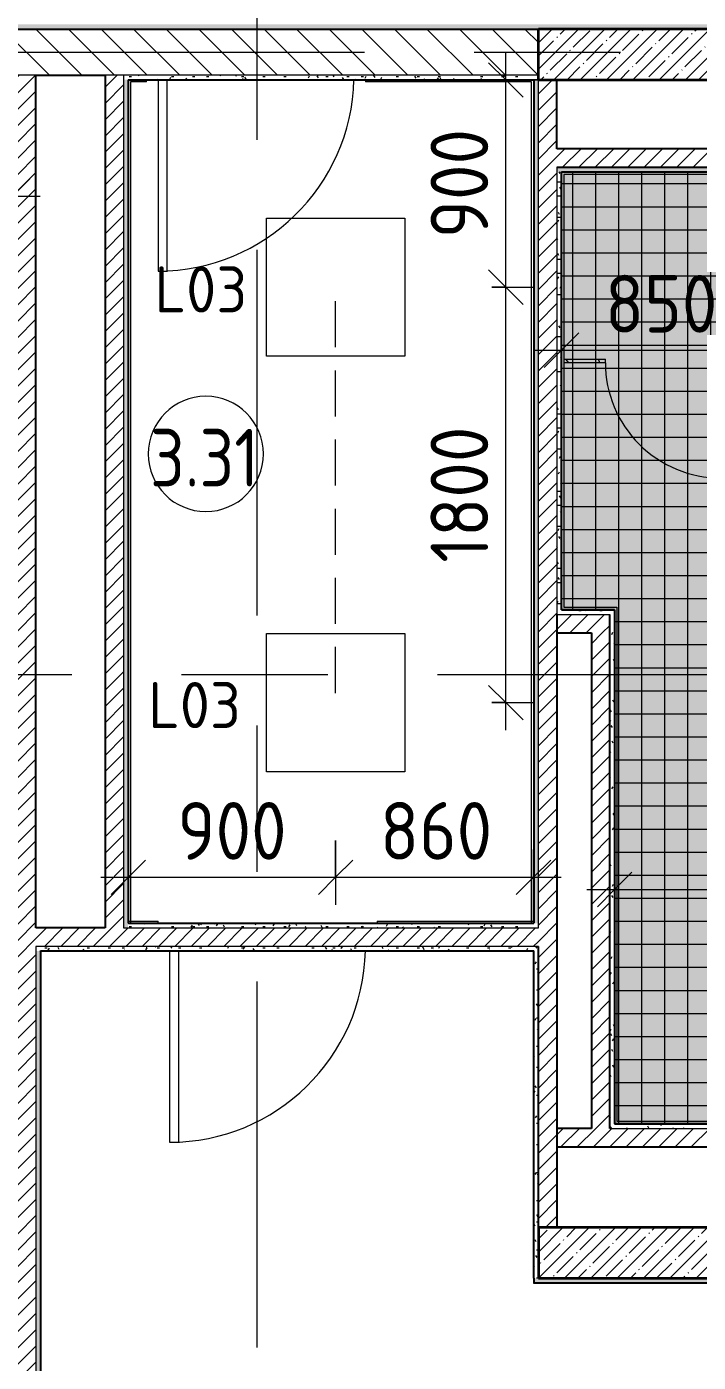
# Model space of a CAD drawing. Header units: millimetres. Extents: x 81682 to 274809, y -8553 to 29000.
# Drawn here: x 109710 to 112624, y 4816 to 10610 of the extents above; entities that cross this region are included whole.
import ezdxf

# ---------------------------------------------------------------- set-up
doc = ezdxf.new("R2010")
doc.units = ezdxf.units.MM
doc.linetypes.add('ADSK_Штрих_ш2 п1', pattern=[300, 200, -100])
doc.linetypes.add('Осевая', pattern=[3175, 635, -476.25, 1587.5, -476.25])
for name, color, linetype, lineweight in [('A-ANNO-DIMS', 7, 'Continuous', 9), ('A-ANNO-DIMS-100', 7, 'Continuous', 9), ('A-AREA-IDEN', 7, 'Continuous', 9), ('A-CLNG-PATT', 7, 'Continuous', 9), ('A-DETL-1', 7, 'ADSK_Штрих_ш2 п1', 9), ('A-DOOR', 7, 'Continuous', 9), ('A-DOOR-1', 7, 'Continuous', 13), ('A-GENM', 7, 'Continuous', 9), ('A-WALL', 7, 'Continuous', 9), ('E-LITE-EQPM-IDEN', 7, 'Continuous', 9), ('I-WALL', 7, 'Continuous', 9), ('Оси-2', 7, 'Осевая', 9)]:
    doc.layers.add(name, color=color, linetype=linetype, lineweight=lineweight)
for name, color, linetype, lineweight, true_color in [('A-ANNO-NOTE', 1, 'Continuous', 9, 0xff0000), ('A-WALL-2', 254, 'Continuous', 25, 0xbebebe), ('A-WALL-3', 254, 'Continuous', 35, 0xbebebe), ('A-WALL-4', 7, 'Continuous', 35, 0x3c3c3c), ('A-WALL-6', 7, 'Continuous', 25, 0x3c3c3c), ('A-WALL-FNSH-3', 7, 'Continuous', 13, 0x3c3c3c)]:
    doc.layers.add(name, color=color, linetype=linetype, lineweight=lineweight, true_color=true_color)
doc.layers.add('A-CLNG-PATT-1', color=7, linetype='Continuous', lineweight=9, transparency=1)
doc.styles.add('GOST Common', font='GOST_Common.ttf', dxfattribs={"height": 200})
doc.styles.add('GOST Common_1', font='GOST_Common.ttf', dxfattribs={"width": 0.9, "height": 250})
doc.styles.add('ISOCPEUR_1', font='isocpeur.ttf', dxfattribs={"width": 0.9, "height": 250})
doc.dimstyles.new('ISO-2_5_0_9К_БОЛЬШОЙ_1', dxfattribs={"dimscale": 304.8, "dimtxt": 248.995294, "dimasz": 0.492126, "dimexe": 0.393701, "dimexo": 0.984252, "dimgap": 0, "dimtad": 1, "dimdec": 0, "dimrnd": 10, "dimzin": 0, "dimdsep": 46, "dimtxsty": 'ISOCPEUR_1', "dimblk1": 'OBLIQUE', "dimblk2": 'OBLIQUE', "dimsah": 1, "dimcen": 0.09, "dimdle": 0.393701, "dimazin": 0, "dimtfac": 1, "dimtdec": 4, "dimtix": 1, "dimtmove": 0, "dimatfit": 3, "dimfxl": 1, "dimtvp": 1, "dimtolj": 1, "dimtzin": 0, "dimarcsym": 2})
pattern_1 = [(45, (0, 0), (-35.35534, 35.35534), [])]
pattern_2 = [(45, (0, 0), (-57.024626, 57.024626), []), (45, (57.025, 0), (-57.024626, 57.024626), [100.806, -20.161, 3.353, -16.808])]
pattern_3 = [(0, (0, 0), (121.92, 30.48), [10.058, -81.382, 10.058, -81.382, -487.68]), (0, (0, 0), (121.92, 30.48), [-182.88, 10.058, -172.822, 10.058, -81.382, -213.36]), (0, (0, 0), (121.92, 30.48), [-457.2, 10.058, -50.902, 10.058, -142.342]), (120, (45.72, 15.24), (-87.356454, 90.345817), [10.058, -81.382, 10.058, -81.382, -487.68]), (120, (45.72, 15.24), (-87.356454, 90.345817), [-182.88, 10.058, -172.822, 10.058, -81.382, -213.36]), (120, (45.72, 15.24), (-87.356454, 90.345817), [-457.2, 10.058, -50.902, 10.058, -142.342]), (240, (60.96, 76.2), (-34.563546, -120.825817), [10.058, -81.382, 10.058, -81.382, -487.68]), (240, (60.96, 76.2), (-34.563546, -120.825817), [-182.88, 10.058, -172.822, 10.058, -81.382, -213.36]), (240, (60.96, 76.2), (-34.563546, -120.825817), [-457.2, 10.058, -50.902, 10.058, -142.342])]

# ---------------------------------------------------------------- blocks, each defined once
blk = doc.blocks.new('110_Дверь_СКБ_1Ст_Внутренняя1 - Д-8 950x2100h_охрана-V4-План расстановки осветительного оборудования 3 этажа в осях 23-33')
at = {"layer": 'A-DOOR'}
blk.add_arc((437.5, 100), 850, 90, 178.64727, dxfattribs=at)
at = {"layer": 'A-DOOR-1'}
for p, q in [((437.5, 950), (397.5, 950)), ((397.5, 950), (397.5, 120)), ((437.5, 120), (437.5, 950))]:
    blk.add_line(p, q, dxfattribs=at)
blk = doc.blocks.new('110_Дверь_СКБ_1Ст_Внутренняя1 - Д-8 950x2100h_охрана-32224770-План расстановки осветительного оборудования 3 этажа в осях 23-33')
at = {"layer": 'A-DOOR'}
blk.add_arc((437.5, 40), 850, 90, 178.64727, dxfattribs=at)
at = {"layer": 'A-DOOR-1'}
for p, q in [((437.5, 890), (397.5, 890)), ((397.5, 890), (397.5, 60)), ((437.5, 60), (437.5, 890))]:
    blk.add_line(p, q, dxfattribs=at)
blk = doc.blocks.new('131_Сантехническая перегородка_Дверь 5 - СД-1-V32-План расстановки осветительного оборудования 3 этажа в осях 23-33')
at = {"layer": 'A-DOOR'}
h = blk.add_hatch(dxfattribs=at)
h.set_pattern_fill('FP_36', color=256, style=0, pattern_type=2)
h.set_pattern_definition([(288.435, (112862.71, 9160), (416.50086, -832.99954), [158.05, -1159.038]), (319.399, (112912.69, 9010.06), (2499.010644, -2082.486787), [76.799, -3763.143]), (316.848, (112554.5, 8960.08), (6247.5402574, -5830.957739), [182.691, -8951.868]), (289.983, (112687.78, 8835.13), (1249.49393, -3332.002656), [97.5, -4777.508]), (270, (112721.1, 9160), (416.5, -416.5), [83.3, -333.2]), (298.443, (112721.1, 9076.7), (-2915.5071394, 5414.4962996), [227.365, -11140.87]), (264.289, (112829.39, 8876.78), (416.5263, 3748.496867), [83.716, -4102.058]), (309.806, (112821.06, 8793.48), (-1666.01521, 2082.48651), [65.059, -3187.91])])
h.paths.add_polyline_path([(839.8, 8), (750, 8), (750, -8), (930, -8), (930, 8)])
for p, q in [((266, 508), (250, 508)), ((250, 8), (250, 508)), ((266, 8), (266, 508)), ((266, 8), (250, 8))]:
    blk.add_line(p, q, dxfattribs=at)
blk.add_arc((250, 8), 500, 360, 90, dxfattribs=at)
at = {"layer": 'A-GENM'}
for p, q in [((70, 8), (250, 8)), ((70, 8), (70, -8)), ((250, 8), (250, -8)), ((750, 8), (930, 8)), ((750, 8), (750, -8)), ((250, -8), (70, -8)), ((930, -8), (750, -8))]:
    blk.add_line(p, q, dxfattribs=at)
blk = doc.blocks.new('DIMBLOCK30-План расстановки осветительного оборудования 3 этажа в осях 23-33')
at = {"layer": 'A-ANNO-DIMS-100'}
for p, q in [((112031, 9012.4), (112031, 9326.3)), ((112881, 9275.4), (112881, 9086.3)), ((112881, 9206.3), (112881, 9275.4)), ((111911, 9206.3), (112881, 9206.3)), ((112031, 9206.3), (112031, 9012.4))]:
    blk.add_line(p, q, dxfattribs=at)
at = {"layer": 'A-ANNO-DIMS-100', "lineweight": 20}
for p, q in [((112031, 9206.3), (112106, 9281.3)), ((112881, 9206.3), (112956, 9281.3)), ((112031, 9206.3), (111956, 9131.3)), ((112881, 9206.3), (112806, 9131.3))]:
    blk.add_line(p, q, dxfattribs=at)
at = {"layer": 'A-ANNO-DIMS-100', "color": 0, "insert": (112219, 9532.9), "char_height": 250, "width": 568.858, "attachment_point": 1, "line_spacing_factor": 1.149209, "style": 'ISOCPEUR_1'}
blk.add_mtext('850', dxfattribs=at)
blk = doc.blocks.new('_Oblique')
at = {"color": 0, "linetype": 'ByBlock', "lineweight": -2}
blk.add_line((-0.5, -0.5), (0.5, 0.5), dxfattribs=at)
blk = doc.blocks.new('DIMBLOCK34-План расстановки осветительного оборудования 3 этажа в осях 23-33')
at = {"layer": 'A-ANNO-DIMS-100'}
for p, q in [((112261, 6673.2), (112261, 6987.2)), ((114081, 6975.4), (114081, 6747.2)), ((114081, 6867.2), (114081, 6975.4)), ((112141, 6867.2), (114081, 6867.2)), ((112261, 6867.2), (112261, 6673.2))]:
    blk.add_line(p, q, dxfattribs=at)
at = {"layer": 'A-ANNO-DIMS-100', "lineweight": 20}
for p, q in [((112261, 6867.2), (112336, 6942.2)), ((114081, 6867.2), (114156, 6942.2)), ((112261, 6867.2), (112186, 6792.2)), ((114081, 6867.2), (114006, 6792.2))]:
    blk.add_line(p, q, dxfattribs=at)
at = {"layer": 'A-ANNO-DIMS-100', "color": 0, "insert": (112876.5, 7193.8), "char_height": 250, "width": 706.764, "attachment_point": 1, "line_spacing_factor": 1.149209, "style": 'ISOCPEUR_1'}
blk.add_mtext('1820', dxfattribs=at)
blk = doc.blocks.new('DIMBLOCK39-План расстановки осветительного оборудования 3 этажа в осях 23-33')
at = {"layer": 'A-ANNO-DIMS-100', "lineweight": 20}
for p, q in [((111789, 9480), (111714, 9555)), ((111789, 9480), (111864, 9405)), ((111789, 7677.5), (111714, 7752.5)), ((111789, 7677.5), (111864, 7602.5))]:
    blk.add_line(p, q, dxfattribs=at)
at = {"layer": 'A-ANNO-DIMS-100'}
for p, q in [((111728.8, 9480), (111909, 9480)), ((111789, 9480), (111728.8, 9480)), ((111789, 7557.5), (111789, 9480)), ((111728.8, 7677.5), (111909, 7677.5)), ((111789, 7677.5), (111728.8, 7677.5))]:
    blk.add_line(p, q, dxfattribs=at)
at = {"layer": 'A-ANNO-DIMS-100', "color": 0, "insert": (111462.4, 8284.2), "char_height": 250, "width": 706.764, "attachment_point": 1, "rotation": 90, "line_spacing_factor": 1.149209, "style": 'ISOCPEUR_1'}
blk.add_mtext('1800', dxfattribs=at)
blk = doc.blocks.new('DIMBLOCK40-План расстановки осветительного оборудования 3 этажа в осях 23-33')
at = {"layer": 'A-ANNO-DIMS-100'}
for p, q in [((111789, 9480), (111789, 10499)), ((111983, 10379), (111669, 10379)), ((111789, 10379), (111983, 10379)), ((111728.8, 9480), (111909, 9480)), ((111789, 9480), (111728.8, 9480))]:
    blk.add_line(p, q, dxfattribs=at)
at = {"layer": 'A-ANNO-DIMS-100', "lineweight": 20}
for p, q in [((111789, 10379), (111714, 10454)), ((111789, 10379), (111864, 10304)), ((111789, 9480), (111714, 9555)), ((111789, 9480), (111864, 9405))]:
    blk.add_line(p, q, dxfattribs=at)
at = {"layer": 'A-ANNO-DIMS-100', "color": 0, "insert": (111462.4, 9692.5), "char_height": 250, "width": 568.858, "attachment_point": 1, "rotation": 90, "line_spacing_factor": 1.149209, "style": 'ISOCPEUR_1'}
blk.add_mtext('900', dxfattribs=at)
blk = doc.blocks.new('Марка_Помещения - Номер-25198446-План расстановки осветительного оборудования 3 этажа в осях 23-33')
at = {"layer": 'A-AREA-IDEN'}
for start, end in [(360, 180), (180, 360)]:
    blk.add_arc((0, 0), 2.5, start, end, dxfattribs=at)
blk = doc.blocks.new('DIMBLOCK78-План расстановки осветительного оборудования 3 этажа в осях 23-33')
at = {"layer": 'A-ANNO-DIMS-100'}
for p, q in [((108519, 10005.4), (108519, 9754.4)), ((108519, 9874.4), (108519, 10005.4)), ((109649, 9680.5), (109649, 9994.4)), ((108519, 9874.4), (109769, 9874.4)), ((109649, 9874.4), (109649, 9680.5))]:
    blk.add_line(p, q, dxfattribs=at)
at = {"layer": 'A-ANNO-DIMS-100', "lineweight": 20}
for p, q in [((108519, 9874.4), (108594, 9949.4)), ((109649, 9874.4), (109724, 9949.4)), ((108519, 9874.4), (108444, 9799.4)), ((109649, 9874.4), (109574, 9799.4))]:
    blk.add_line(p, q, dxfattribs=at)
at = {"layer": 'A-ANNO-DIMS-100', "color": 0, "insert": (108868.5, 10201), "char_height": 250, "width": 517.144, "attachment_point": 1, "line_spacing_factor": 1.149209, "style": 'ISOCPEUR_1'}
blk.add_mtext('1/2', dxfattribs=at)
blk = doc.blocks.new('DIMBLOCK174-План расстановки осветительного оборудования 3 этажа в осях 23-33')
at = {"layer": 'A-ANNO-DIMS-100'}
for p, q in [((111050.5, 7080), (111050.5, 6799.6)), ((111050.5, 6919.6), (111050.5, 7080)), ((110151, 6725.6), (110151, 7039.6)), ((110031, 6919.6), (111050.5, 6919.6)), ((110151, 6919.6), (110151, 6725.6))]:
    blk.add_line(p, q, dxfattribs=at)
at = {"layer": 'A-ANNO-DIMS-100', "lineweight": 20}
for p, q in [((110151, 6919.6), (110226, 6994.6)), ((111050.5, 6919.6), (111125.5, 6994.6)), ((110151, 6919.6), (110076, 6844.6)), ((111050.5, 6919.6), (110975.5, 6844.6))]:
    blk.add_line(p, q, dxfattribs=at)
at = {"layer": 'A-ANNO-DIMS-100', "color": 0, "insert": (110363.7, 7246.2), "char_height": 250, "width": 568.858, "attachment_point": 1, "line_spacing_factor": 1.149209, "style": 'ISOCPEUR_1'}
blk.add_mtext('900', dxfattribs=at)
blk = doc.blocks.new('DIMBLOCK175-План расстановки осветительного оборудования 3 этажа в осях 23-33')
at = {"layer": 'A-ANNO-DIMS-100'}
for p, q in [((111050.5, 7080), (111050.5, 6799.6)), ((111050.5, 6919.6), (111050.5, 7080)), ((111909, 6725.6), (111909, 7039.6)), ((111050.5, 6919.6), (112029, 6919.6)), ((111909, 6919.6), (111909, 6725.6))]:
    blk.add_line(p, q, dxfattribs=at)
at = {"layer": 'A-ANNO-DIMS-100', "lineweight": 20}
for p, q in [((111050.5, 6919.6), (111125.5, 6994.6)), ((111909, 6919.6), (111984, 6994.6)), ((111050.5, 6919.6), (110975.5, 6844.6)), ((111909, 6919.6), (111834, 6844.6))]:
    blk.add_line(p, q, dxfattribs=at)
at = {"layer": 'A-ANNO-DIMS-100', "color": 0, "insert": (111242.7, 7246.2), "char_height": 250, "width": 568.858, "attachment_point": 1, "line_spacing_factor": 1.149209, "style": 'ISOCPEUR_1'}
blk.add_mtext('860', dxfattribs=at)

msp = doc.modelspace()

# ---------------------------------------------------------------- hatches: boundary and pattern name
at = {"layer": 'A-CLNG-PATT'}
h = msp.add_hatch(dxfattribs=at)
h.set_pattern_fill('FP_24', color=256, style=0, pattern_type=2)
h.set_pattern_definition([(0, (115479, 7729), (0, 100), []), (90, (115479, 7729), (-100, 6e-15), [])])
h.paths.add_polyline_path([(118779, 5421), (118779, 9979), (112031, 9979), (112031, 8081), (112261, 8081), (112261, 5851), (113081, 5851), (113081, 5651), (115661, 5651), (115661, 5421), (117621.4, 5421)])
at = {"layer": 'A-CLNG-PATT-1'}
msp.add_hatch(color=256, dxfattribs=at).paths.add_polyline_path([(118779, 5421), (118779, 9979), (112031, 9979), (112031, 8081), (112261, 8081), (112261, 5851), (113081, 5851), (113081, 5651), (115661, 5651), (115661, 5421), (117621.4, 5421)])
at = {"layer": 'I-WALL'}
h = msp.add_hatch(dxfattribs=at)
h.set_pattern_fill('FP_21', color=256, style=0, pattern_type=2)
h.set_pattern_definition(pattern_3)
h.paths.add_polyline_path([(121210, 10600), (121210, 10620), (100829, 10620), (100829, 10600), (120165.1, 10600)])
h = msp.add_hatch(dxfattribs=at)
h.set_pattern_fill('FP_2', color=256, style=0, pattern_type=2)
h.set_pattern_definition([(135, (0, 0), (-70.71068, -70.71068), [])])
h.paths.add_polyline_path([(111930, 10400), (111930, 10600), (107350, 10600), (107350, 10400), (111262, 10400)])
h.paths.add_polyline_path([(121210, 10400), (121210, 10600), (119330, 10600), (119330, 10400), (121190, 10400)])
h = msp.add_hatch(dxfattribs=at)
h.set_pattern_fill('FP_3', color=256, style=0, pattern_type=2)
h.set_pattern_definition(pattern_2)
h.paths.add_polyline_path([(119330, 10380), (119330, 10600), (111930, 10600), (111930, 10380), (117621.4, 10380)])
h = msp.add_hatch(dxfattribs=at)
h.set_pattern_fill('FP_4', color=256, style=0, pattern_type=2)
h.set_pattern_definition(pattern_1)
h.paths.add_polyline_path([(109750, 150), (109750, 10400), (109670, 10400), (109670, 150)])
h = msp.add_hatch(dxfattribs=at)
h.set_pattern_fill('FP_4', color=256, style=0, pattern_type=2)
h.set_pattern_definition(pattern_1)
h.paths.add_polyline_path([(110130, 6700), (110130, 10400), (110050, 10400), (110050, 6700)])
h = msp.add_hatch(dxfattribs=at)
h.set_pattern_fill('FP_21', color=256, style=0, pattern_type=2)
h.set_pattern_definition(pattern_3)
h.paths.add_polyline_path([(110130, 10380), (111930, 10380), (111930, 10400), (110130, 10400)])
h = msp.add_hatch(dxfattribs=at)
h.set_pattern_fill('FP_21', color=256, style=0, pattern_type=2)
h.set_pattern_definition(pattern_3)
h.paths.add_polyline_path([(110130, 6700), (110150, 6700), (110150, 10380), (110130, 10380), (110130, 8310.2)])
h = msp.add_hatch(dxfattribs=at)
h.set_pattern_fill('FP_21', color=256, style=0, pattern_type=2)
h.set_pattern_definition(pattern_3)
h.paths.add_polyline_path([(111910, 6720), (111930, 6720), (111930, 10380), (111910, 10379), (111910, 6721)])
h = msp.add_hatch(dxfattribs=at)
h.set_pattern_fill('FP_4', color=256, style=0, pattern_type=2)
h.set_pattern_definition(pattern_1)
h.paths.add_polyline_path([(112010, 5400), (112010, 10380), (111930, 10380), (111930, 5400)])
h = msp.add_hatch(dxfattribs=at)
h.set_pattern_fill('FP_4', color=256, style=0, pattern_type=2)
h.set_pattern_definition(pattern_1)
h.paths.add_polyline_path([(112010, 10000), (118800, 10000), (118800, 10080), (112010, 10080), (112010, 10040.6)])
h = msp.add_hatch(dxfattribs=at)
h.set_pattern_fill('FP_21', color=256, style=0, pattern_type=2)
h.set_pattern_definition(pattern_3)
h.paths.add_polyline_path([(118800, 9980), (118800, 10000), (112010, 10000), (112010, 9980), (118780, 9980)])
h = msp.add_hatch(dxfattribs=at)
h.set_pattern_fill('FP_21', color=256, style=0, pattern_type=2)
h.set_pattern_definition(pattern_3)
h.paths.add_polyline_path([(112030, 8060), (112030, 9980), (112010, 9980), (112010, 8060)])
h = msp.add_hatch(dxfattribs=at)
h.set_pattern_fill('FP_4', color=256, style=0, pattern_type=2)
h.set_pattern_definition(pattern_1)
h.paths.add_polyline_path([(112240, 7980), (112240, 8060), (112010, 8060), (112010, 7980), (112160, 7980)])
h = msp.add_hatch(dxfattribs=at)
h.set_pattern_fill('FP_21', color=256, style=0, pattern_type=2)
h.set_pattern_definition(pattern_3)
h.paths.add_polyline_path([(112260, 8060), (112260, 8080), (112030, 8080), (112030, 8060), (112240, 8060)])
h = msp.add_hatch(dxfattribs=at)
h.set_pattern_fill('FP_21', color=256, style=0, pattern_type=2)
h.set_pattern_definition(pattern_3)
h.paths.add_polyline_path([(112240, 5830), (112260, 5830), (112260, 8060), (112240, 8060), (112240, 6579.8)])
h = msp.add_hatch(dxfattribs=at)
h.set_pattern_fill('FP_4', color=256, style=0, pattern_type=2)
h.set_pattern_definition(pattern_1)
h.paths.add_polyline_path([(112160, 5830), (112240, 5830), (112240, 7980), (112160, 7980), (112160, 6579.8)])
h = msp.add_hatch(dxfattribs=at)
h.set_pattern_fill('FP_4', color=256, style=0, pattern_type=2)
h.set_pattern_definition(pattern_1)
h.paths.add_polyline_path([(111930, 6620), (111930, 6700), (109750, 6700), (109750, 6620), (111910, 6620)])
h = msp.add_hatch(dxfattribs=at)
h.set_pattern_fill('FP_21', color=256, style=0, pattern_type=2)
h.set_pattern_definition(pattern_3)
h.paths.add_polyline_path([(111262, 6700), (111930, 6700), (111930, 6720), (110150, 6720), (110150, 6700)])
h = msp.add_hatch(dxfattribs=at)
h.set_pattern_fill('FP_21', color=256, style=0, pattern_type=2)
h.set_pattern_definition(pattern_3)
h.paths.add_polyline_path([(111910, 6600), (111910, 6620), (109750, 6620), (109750, 6600), (111909, 6600)])
h = msp.add_hatch(dxfattribs=at)
h.set_pattern_fill('FP_21', color=256, style=0, pattern_type=2)
h.set_pattern_definition(pattern_3)
h.paths.add_polyline_path([(111930, 5180), (111930, 6620), (111910, 6620), (111910, 5180)])
h = msp.add_hatch(dxfattribs=at)
h.set_pattern_fill('FP_21', color=256, style=0, pattern_type=2)
h.set_pattern_definition(pattern_3)
h.paths.add_polyline_path([(109770, 150), (109770, 6600), (109750, 6600), (109750, 150)])
h = msp.add_hatch(dxfattribs=at)
h.set_pattern_fill('FP_4', color=256, style=0, pattern_type=2)
h.set_pattern_definition(pattern_1)
h.paths.add_polyline_path([(112533.9, 5750), (112980, 5750), (112980, 5830), (112010, 5830), (112010, 5750)])
h = msp.add_hatch(dxfattribs=at)
h.set_pattern_fill('FP_21', color=256, style=0, pattern_type=2)
h.set_pattern_definition(pattern_3)
h.paths.add_polyline_path([(113060, 5830), (113080, 5830), (113080, 5850), (112260, 5850), (112260, 5830), (112980, 5830)])
h = msp.add_hatch(dxfattribs=at)
h.set_pattern_fill('FP_3', color=256, style=0, pattern_type=2)
h.set_pattern_definition(pattern_2)
h.paths.add_polyline_path([(119290, 5180), (119330, 5180), (119330, 5400), (111930, 5400), (111930, 5180), (117621.4, 5180)])
h = msp.add_hatch(dxfattribs=at)
h.set_pattern_fill('FP_21', color=256, style=0, pattern_type=2)
h.set_pattern_definition(pattern_3)
h.paths.add_polyline_path([(116349.5, 5160), (119350, 5160), (119350, 5180), (111910, 5180), (111910, 5160), (115077.6, 5160)])

# ---------------------------------------------------------------- linework, layer by layer
at = {"layer": 'A-ANNO-NOTE'}
for p, q in [((110750.5, 9780), (111350.5, 9780)), ((110750.5, 9180), (110750.5, 9780)), ((111350.5, 9780), (111350.5, 9180)), ((111350.5, 9180), (110750.5, 9180)), ((110750.5, 7977.5), (111350.5, 7977.5)), ((110750.5, 7377.5), (110750.5, 7977.5)), ((111350.5, 7977.5), (111350.5, 7377.5)), ((111350.5, 7377.5), (110750.5, 7377.5))]:
    msp.add_line(p, q, dxfattribs=at)
at = {"layer": 'A-DETL-1'}
msp.add_line((111050, 7719), (111050, 9479), dxfattribs=at)
at = {"layer": 'A-WALL'}
for p, q in [((109750, 10400), (107350, 10400)), ((111930, 10400), (110050, 10400)), ((110130, 10400), (110130, 6700)), ((111930, 6700), (111930, 10380)), ((112010, 10000), (112010, 8060)), ((112010, 8060), (112240, 8060)), ((110130, 6700), (111930, 6700)), ((111930, 6620), (109750, 6620)), ((109750, 6620), (109750, 150)), ((112240, 5830), (112980, 5830))]:
    msp.add_line(p, q, dxfattribs=at)
at = {"layer": 'A-WALL-2'}
for p, q in [((101610, 10600), (121210, 10600)), ((109750, 10400), (110050, 10400)), ((109750, 6700), (109750, 10400)), ((110050, 10400), (110050, 6700)), ((110150, 10380), (111910, 10380)), ((110150, 10379), (110150, 10380)), ((111910, 10380), (111910, 6720)), ((112010, 10080), (112010, 10380)), ((118800, 10080), (112010, 10080)), ((112010, 10000), (118800, 10000)), ((112030, 9980), (118780, 9980)), ((112030, 8080), (112030, 9980)), ((112010, 8060), (112010, 5400)), ((112031, 8080), (112030, 8080)), ((112240, 5830), (112240, 8060)), ((112010, 7980), (112160, 7980)), ((112160, 7980), (112160, 5830)), ((110050, 6700), (109750, 6700)), ((110151, 6720), (110150, 6720)), ((111930, 5400), (111930, 6620)), ((109770, 6600), (111910, 6600)), ((109770, 6599), (109770, 6600)), ((112160, 5830), (112010, 5830)), ((112261, 5850), (112260, 5850)), ((112010, 5750), (112980, 5750)), ((111910, 5180), (111910, 5160)), ((111910, 5160), (119350, 5160))]:
    msp.add_line(p, q, dxfattribs=at)
at = {"layer": 'A-WALL-3'}
msp.add_line((111930, 10380), (111930, 10600), dxfattribs=at)
at = {"layer": 'A-WALL-4'}
for p, q in [((119330, 10600), (111930, 10600)), ((111930, 10380), (119330, 10380)), ((119330, 5400), (111930, 5400)), ((111930, 5400), (111930, 5180)), ((111930, 5180), (119330, 5180))]:
    msp.add_line(p, q, dxfattribs=at)
at = {"layer": 'A-WALL-6'}
for p, q in [((110150, 10379), (110150, 6720)), ((112031, 8080), (112260, 8080)), ((112260, 8080), (112260, 5850)), ((110151, 6720), (111910, 6720)), ((109770, 6599), (109770, 150)), ((111910, 5180), (111910, 6600)), ((112261, 5850), (113080, 5850))]:
    msp.add_line(p, q, dxfattribs=at)
at = {"layer": 'A-WALL-FNSH-3'}
for p, q in [((110151, 10379), (111909, 10379)), ((110151, 6721), (110151, 10379)), ((111909, 10379), (111909, 6721)), ((112031, 8081), (112031, 9979)), ((112031, 9979), (118779, 9979)), ((112261, 8081), (112031, 8081)), ((112261, 5851), (112261, 8081)), ((111909, 6721), (110151, 6721)), ((109771, 6599), (111910, 6599)), ((109771, 171), (109771, 6599)), ((111909, 6600), (111909, 5159)), ((113081, 5851), (112261, 5851)), ((111909, 5159), (119351, 5159)), ((111910, 5160), (111910, 5160))]:
    msp.add_line(p, q, dxfattribs=at)
at = {"layer": 'I-WALL'}
for p, q in [((110230, 10371), (110230, 10380)), ((111180, 10380), (111180, 10371)), ((110151, 10371), (110150, 10371)), ((110230, 10371), (110160, 10371)), ((110160, 10371), (110160, 6720)), ((111901, 10371), (111180, 10371)), ((111901, 6720.5), (111901, 10371)), ((118769, 9969), (112041, 9969)), ((112041, 9969), (112041, 8091)), ((112041, 8091), (112271, 8091)), ((112271, 8091), (112271, 5861)), ((110150.5, 6729), (110280, 6729)), ((110150.5, 6729), (110150.5, 6720)), ((110280, 6720), (110280, 6729)), ((111230, 6729), (111910, 6729)), ((111230, 6729), (111230, 6720)), ((110151, 6720), (110151, 6721)), ((111901, 6720.5), (111910, 6720.5)), ((112271, 5861), (113091, 5861))]:
    msp.add_line(p, q, dxfattribs=at)
at = {"layer": 'Оси-2'}
for p, q in [((110710, 593.7), (110710, 18900)), ((86251.8, 10500), (122730, 10500)), ((84981.8, 7800), (122730, 7800))]:
    msp.add_line(p, q, dxfattribs=at)

# ---------------------------------------------------------------- block references
at = {"layer": 'A-AREA-IDEN', "xscale": 99.99999999999993, "yscale": 99.99999999999993, "zscale": 99.99999999999993}
msp.add_blockref('Марка_Помещения - Номер-25198446-План расстановки осветительного оборудования 3 этажа в осях 23-33', (110487.2, 8756.6), dxfattribs=at)
at = {"layer": 'A-DOOR', "rotation": 180}
for name, p in [('110_Дверь_СКБ_1Ст_Внутренняя1 - Д-8 950x2100h_охрана-V4-План расстановки осветительного оборудования 3 этажа в осях 23-33', (110717.5, 10500)), ('110_Дверь_СКБ_1Ст_Внутренняя1 - Д-8 950x2100h_охрана-32224770-План расстановки осветительного оборудования 3 этажа в осях 23-33', (110767.5, 6660))]:
    msp.add_blockref(name, p, dxfattribs=at)
at = {"layer": 'A-GENM', "rotation": 180}
msp.add_blockref('131_Сантехническая перегородка_Дверь 5 - СД-1-V32-План расстановки осветительного оборудования 3 этажа в осях 23-33', (112971, 9160), dxfattribs=at)

# ---------------------------------------------------------------- texts
at = {"layer": 'A-AREA-IDEN', "insert": (110245.3, 8865.1), "char_height": 250, "width": 606.076, "attachment_point": 1, "style": 'GOST Common_1'}
msp.add_mtext('3.31', dxfattribs=at)
at = {"layer": 'E-LITE-EQPM-IDEN', "char_height": 200, "width": 521.097, "attachment_point": 1, "style": 'GOST Common'}
for insert in [(110264.4, 9570.2), (110236.9, 7766.8)]:
    msp.add_mtext('L03', dxfattribs=dict(at, insert=insert))

# ---------------------------------------------------------------- dimensions: what is measured, and where the dimension line sits
at = {"layer": 'A-ANNO-DIMS'}
for base, p1, p2, override, picture, middle in [((111789, 10379), (111428.8, 9480), (111683, 10379), {"dimpost": '<>', "dimfxl": 934.284186}, 'DIMBLOCK40-План расстановки осветительного оборудования 3 этажа в осях 23-33', (111664, 9929.5)), ((111789.0333, 9479.9635), (111428.7983, 7677.5), (111428.7619, 9479.9635), {"dimpost": '<>', "dimfxl": 1802.463543}, 'DIMBLOCK39-План расстановки осветительного оборудования 3 этажа в осях 23-33', (111664.0333, 8578.7318))]:
    dim = msp.add_linear_dim(base=base, p1=p1, p2=p2, angle=90, dimstyle='ISO-2_5_0_9К_БОЛЬШОЙ_1', override=override, dxfattribs=at)
    dim.commit()
    dim.dimension.update_dxf_attribs({"geometry": picture, "text_midpoint": middle})
dim = msp.add_linear_dim(base=(109649, 9874.4), p1=(108519, 9705.4), p2=(109649, 9980.5), text='1/2', dimstyle='ISO-2_5_0_9К_БОЛЬШОЙ_1', override={"dimpost": '<>', "dimfxl": 1162.959961}, dxfattribs=at)
dim.commit()
dim.dimension.update_dxf_attribs({"geometry": 'DIMBLOCK78-План расстановки осветительного оборудования 3 этажа в осях 23-33', "text_midpoint": (109084, 9999.4)})
for base, p1, p2, override, picture, middle in [((112881, 9206.3), (112031, 9312.4), (112881, 8975.4), {"dimpost": '<>', "dimfxl": 914.373055}, 'DIMBLOCK30-План расстановки осветительного оборудования 3 этажа в осях 23-33', (112456, 9331.3)), ((111050.49997, 6919.55745), (110151, 7025.62347), (111050.49997, 7380.00001), {"dimpost": '<>', "dimfxl": 966.790012}, 'DIMBLOCK174-План расстановки осветительного оборудования 3 этажа в осях 23-33', (110600.74999, 7044.55745)), ((111908.9999, 6919.5575), (111050.5, 7380), (111908.9999, 7025.6235), {"dimpost": '<>', "dimfxl": 928.765271}, 'DIMBLOCK175-План расстановки осветительного оборудования 3 этажа в осях 23-33', (111479.75, 7044.5575)), ((114081, 6867.2), (112261, 6973.2), (114081, 6675.4), {"dimpost": '<>', "dimfxl": 1844.211177}, 'DIMBLOCK34-План расстановки осветительного оборудования 3 этажа в осях 23-33', (113171, 6992.2))]:
    dim = msp.add_linear_dim(base=base, p1=p1, p2=p2, dimstyle='ISO-2_5_0_9К_БОЛЬШОЙ_1', override=override, dxfattribs=at)
    dim.commit()
    dim.dimension.update_dxf_attribs({"geometry": picture, "text_midpoint": middle})

doc.saveas('drawing.dxf')
